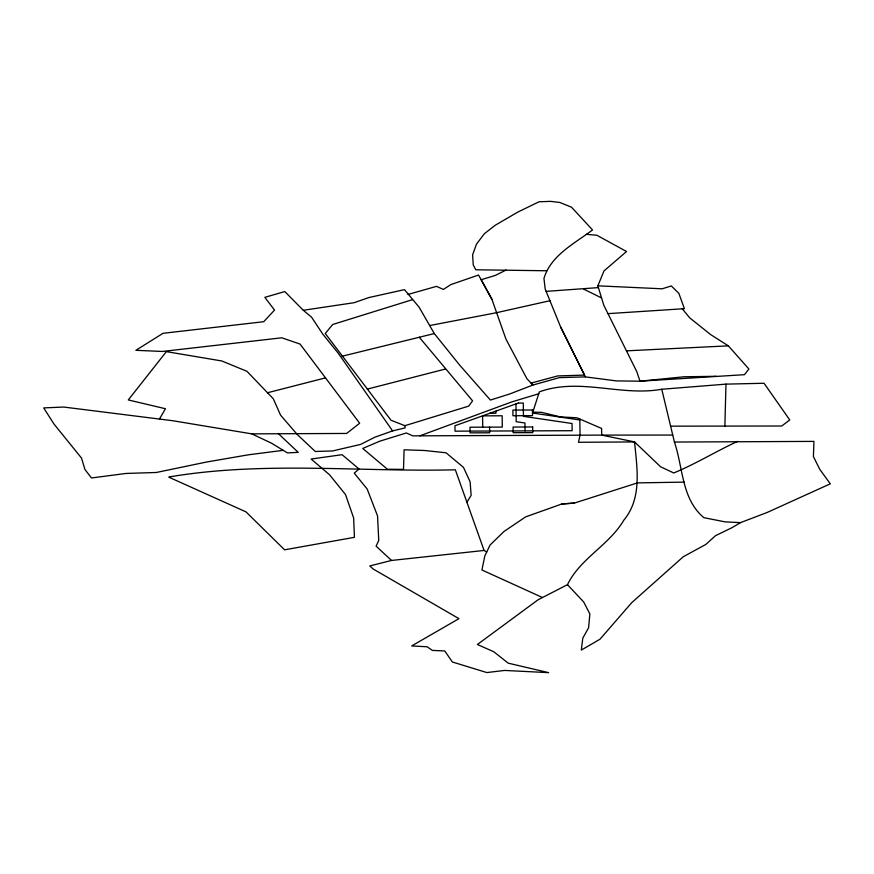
<?xml version="1.0" encoding="UTF-8"?>
<svg xmlns="http://www.w3.org/2000/svg" width="874" height="874" viewBox="0 0 874 874"><rect width="100%" height="100%" fill="white"/><g stroke="black" fill="none" stroke-linecap="round" stroke-linejoin="round"><path stroke-width="1.31" d="M724.874 426.086L725.988 384.134L764.04 383.26L789.757 419.957L781.727 426.009L670.478 426.162M546.753 270.765L475.773 269.782L473.249 264.964L472.605 254.902L476.461 244.185L484.305 233.773L495.165 225.295L517.812 212.087L539.029 201.785L550.511 201.359L559.884 202.495L571.541 207.204L592.528 229.949C574.699 243.42 550.686 255.372 543.956 278.478L545.223 289.152L560.704 327.171L584.52 375.099L557.678 375.929L531.064 383.096L532.9 385.041L559.458 377.623L585.405 376.88L616.279 380.9L639.997 381.195L744.462 374.684L748.876 368.992L728.359 345.853L710.682 334.622L689.761 317.896L682.277 308.817M716.123 376.29L684.058 376.781L639.997 381.195L636.775 371.625L603.77 305.168L597.871 285.831L603.989 270.929L626.549 251.515L596.898 235.27L586.312 234.308M486.731 551.975L484.076 550.456L391.519 560.452L369.8 565.937L373.045 568.93L458.948 618.65L411.676 645.941L427.189 646.782L432.346 650.409L444.768 650.955L452.35 661.979L486.873 672.565L504.582 670.434L548.675 672.641L508.198 663.158L493.788 651.742L477.39 644.499L538.023 599.815L567.477 584.684C580.107 558.442 609.156 545.19 623.828 520.172C642.259 498.06 637.037 468.169 634.557 441.916L601.694 435.11L412.801 435.853L406.344 432.969L379.95 441.13L362.721 448.438L387.422 469.251L403.504 469.382L404.094 449.804L424.469 450.492L446.046 452.787L463.482 467.382L470.114 481.814L471.141 495.318L466.913 502.255M159.439 419.05L165.448 408.737L128.292 399.942L166.377 351.632L221.778 360.962L246.981 371.319L273.333 398.817L280.565 415.161L297.346 434.586L315.274 451.487L332.59 450.951L360.645 444.407L374.771 437.24L392.59 430.904L405.132 427.889L404.891 425.682L390.995 420.241L325.259 333.497L332.71 324.483L412.55 299.64M579.823 419.979L532.506 413.02L539.356 391.891C579.276 377.273 620.911 396.621 661.76 389.258L674.422 442.047L813.956 441.392L813.399 456.534L819.757 469.305L830.3 483.825L767.11 512.492L740.518 522.619L732.008 527.688L715.587 535.631L705.755 544.48L683.239 556.771L631.749 602.645L599.99 639.211L581.319 650.07L582.805 638.129L588.595 627.772L589.863 613.93L583.679 601.967L567.477 584.684M506.068 270.055L495.241 275.463L481.203 279.702L491.898 299.279L505.937 339.09L526.902 378.693L532.9 385.041L509.826 393.934L490.423 400.063L459.844 365.332L434.291 333.562L419.083 307.156L404.487 289.644L368.828 297.564L354.167 302.699L303.278 310.281L284.804 291.577L264.855 297.335L274.523 310.095L263.74 321.708L163.012 333.311L135.885 350.31L162.378 351.457L281.767 337.801L300.055 344.061L359.64 423.245L346.65 433.449L251.799 433.865L172.833 420.733L63.704 407.044L43.7 407.907L53.98 424.043L81.533 458.096L84.975 469.567L91.497 477.969L126.042 473.446L156.304 472.484L206.745 461.996L248.577 454.775L283.231 450.339M737.569 441.392C715.992 451.345 695.737 463.908 673.723 472.976L660.547 466.749L634.557 441.916L578.468 442.288L580.041 435.197L579.812 419.05M419.891 435.82L511.443 402.029L538.766 393.737M684.506 482.12L637.463 482.885L574.327 503.096L561.895 503.959L525.645 516.884L503.992 531.49L490.085 545.015L484.819 555.93L481.924 569.99L542.186 597.39M404.891 425.682L468.65 406.137L472.583 400.86L419.291 337.255M408.038 294.451L436.519 286.355L443.347 289.436L450.908 284.574L478.537 275.037L491.898 299.279M367.32 389.105L445.336 369.057M267.51 392.743L325.51 377.885M342.149 356.221L434.291 333.562M550.128 300.678L496.301 312.75L429.68 325.554M546.163 291.37L598.417 287.612M661.76 389.258L725.988 384.134M561.895 503.959L574.327 503.096M607.976 313.646L684.408 308.686L678.825 293.293L671.308 285.94L662.208 288.802L597.871 285.831M626.461 350.845L728.359 345.853M740.518 522.619L725.169 521.887L703.898 517.681C681.501 499.098 683.14 467.557 674.422 442.047M489.855 413.26L495.94 413.238L495.919 411.086M672.696 435.066L601.694 435.11L601.596 428.446L576.906 417.794L560.463 416.909L541.629 412.375L532.79 412.124M251.81 433.865L271.53 443.205L287.448 452.907L298.231 452.35L278.161 433.438M583.81 289.152L601.574 297.958M303.278 310.281L311.515 317.12L322.834 334.174L338.151 353.118L392.59 430.904M391.519 560.452L376.115 546.174L378.748 540.416L377.546 515.922L367.178 489.036L354.254 473.129L359.05 469.01L342.095 454.688L311.133 459.036L329.553 474.768L345.492 494.531L353.642 517.987L354.44 537.324L284.596 549.812L246.009 511.891L168.758 477.128L169.775 476.854C264.145 460.926 360.252 472.168 455.354 469.808L484.076 550.456M560.704 327.171L585.405 376.88M525.056 430.893L524.946 422.994L516.195 421.705L515.966 403.919M489.582 427.135L489.648 432.794L470.059 432.87L469.993 427.211L502.299 427.091L502.168 415.784L482.59 415.86L482.721 427.168M518.369 403.056L454.972 425.736L455.037 431.166L572.12 430.707L572.044 423.508L523.45 416.352L523.297 403.034L518.369 403.056M532.463 410.004L512.885 410.081L512.951 415.74L532.528 415.663L532.463 410.004M532.67 426.971L513.082 427.047L513.147 432.696L532.736 432.619L532.67 426.971"/></g></svg>
